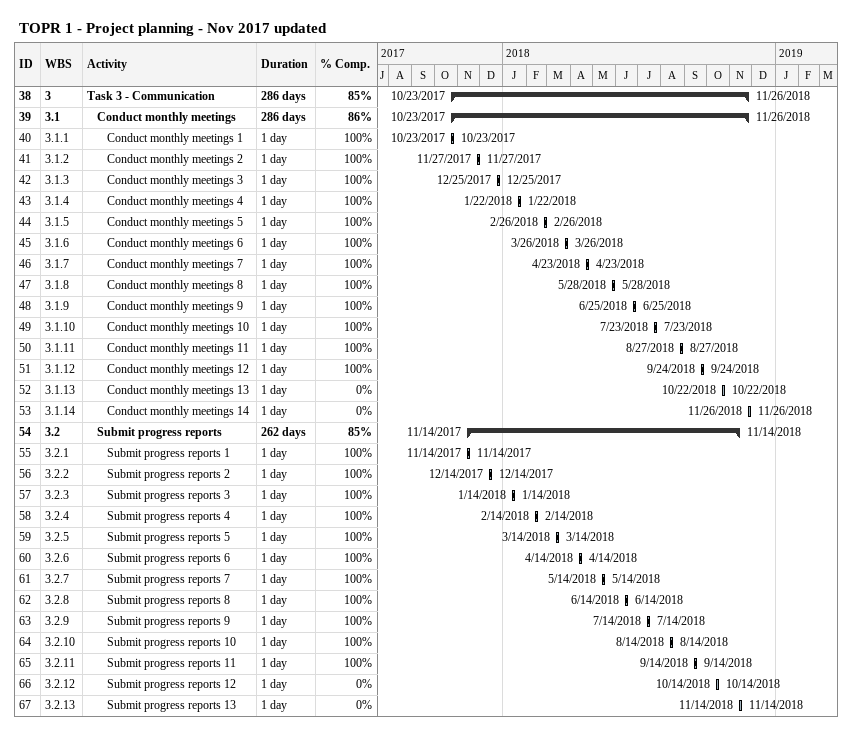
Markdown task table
TOPR 1 - Project planning - Nov 2017 updated

| ID | WBS | Task | Duration | Start | Finish | % complete |
|---|---|---|---|---|---|---|
| 38 | 3 | **Task 3 - Communication** | 286d | 2017-10-23 | 2018-11-26 | 85 |
| 39 | 3.1 | **Conduct monthly meetings** | 286d | 2017-10-23 | 2018-11-26 | 86 |
| 40 | 3.1.1 | Conduct monthly meetings 1 | 1d | 2017-10-23 | 2017-10-23 | 100 |
| 41 | 3.1.2 | Conduct monthly meetings 2 | 1d | 2017-11-27 | 2017-11-27 | 100 |
| 42 | 3.1.3 | Conduct monthly meetings 3 | 1d | 2017-12-25 | 2017-12-25 | 100 |
| 43 | 3.1.4 | Conduct monthly meetings 4 | 1d | 2018-01-22 | 2018-01-22 | 100 |
| 44 | 3.1.5 | Conduct monthly meetings 5 | 1d | 2018-02-26 | 2018-02-26 | 100 |
| 45 | 3.1.6 | Conduct monthly meetings 6 | 1d | 2018-03-26 | 2018-03-26 | 100 |
| 46 | 3.1.7 | Conduct monthly meetings 7 | 1d | 2018-04-23 | 2018-04-23 | 100 |
| 47 | 3.1.8 | Conduct monthly meetings 8 | 1d | 2018-05-28 | 2018-05-28 | 100 |
| 48 | 3.1.9 | Conduct monthly meetings 9 | 1d | 2018-06-25 | 2018-06-25 | 100 |
| 49 | 3.1.10 | Conduct monthly meetings 10 | 1d | 2018-07-23 | 2018-07-23 | 100 |
| 50 | 3.1.11 | Conduct monthly meetings 11 | 1d | 2018-08-27 | 2018-08-27 | 100 |
| 51 | 3.1.12 | Conduct monthly meetings 12 | 1d | 2018-09-24 | 2018-09-24 | 100 |
| 52 | 3.1.13 | Conduct monthly meetings 13 | 1d | 2018-10-22 | 2018-10-22 | 0 |
| 53 | 3.1.14 | Conduct monthly meetings 14 | 1d | 2018-11-26 | 2018-11-26 | 0 |
| 54 | 3.2 | **Submit progress reports** | 262d | 2017-11-14 | 2018-11-14 | 85 |
| 55 | 3.2.1 | Submit progress reports 1 | 1d | 2017-11-14 | 2017-11-14 | 100 |
| 56 | 3.2.2 | Submit progress reports 2 | 1d | 2017-12-14 | 2017-12-14 | 100 |
| 57 | 3.2.3 | Submit progress reports 3 | 1d | 2018-01-14 | 2018-01-14 | 100 |
| 58 | 3.2.4 | Submit progress reports 4 | 1d | 2018-02-14 | 2018-02-14 | 100 |
| 59 | 3.2.5 | Submit progress reports 5 | 1d | 2018-03-14 | 2018-03-14 | 100 |
| 60 | 3.2.6 | Submit progress reports 6 | 1d | 2018-04-14 | 2018-04-14 | 100 |
| 61 | 3.2.7 | Submit progress reports 7 | 1d | 2018-05-14 | 2018-05-14 | 100 |
| 62 | 3.2.8 | Submit progress reports 8 | 1d | 2018-06-14 | 2018-06-14 | 100 |
| 63 | 3.2.9 | Submit progress reports 9 | 1d | 2018-07-14 | 2018-07-14 | 100 |
| 64 | 3.2.10 | Submit progress reports 10 | 1d | 2018-08-14 | 2018-08-14 | 100 |
| 65 | 3.2.11 | Submit progress reports 11 | 1d | 2018-09-14 | 2018-09-14 | 100 |
| 66 | 3.2.12 | Submit progress reports 12 | 1d | 2018-10-14 | 2018-10-14 | 0 |
| 67 | 3.2.13 | Submit progress reports 13 | 1d | 2018-11-14 | 2018-11-14 | 0 |
